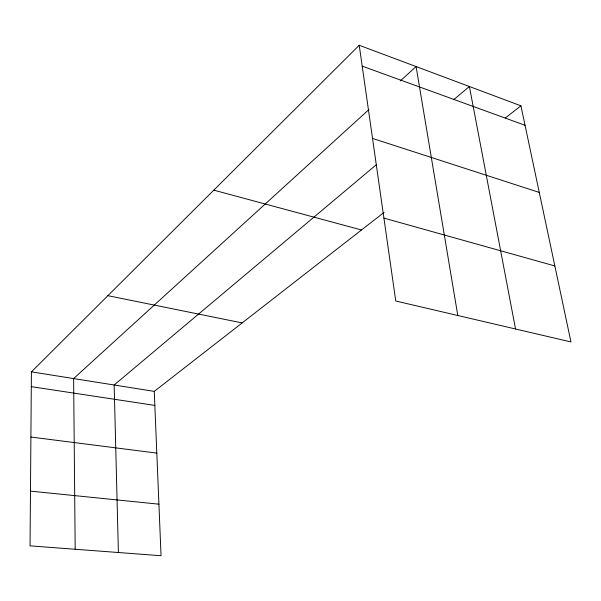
<?xml version="1.0" encoding="UTF-8"?>
<svg xmlns="http://www.w3.org/2000/svg" width="601" height="601" viewBox="0 0 601 601"><rect width="100%" height="100%" fill="white"/><g stroke="black" fill="none" stroke-linecap="round" stroke-linejoin="round"><path stroke-width="0.9" d="M359.225 45.27L395.758 301.003L570.95 341.939L520.924 105.814L359.225 45.27L31.41 371.861L30.05 545.858L161.045 555.73L154.262 391.379L384.099 212.371M368.924 109.532L73.623 378.57L75.178 549.261M400.379 80.88L416.095 66.561L457.804 315.502M376.346 164.704L114.152 385.008L118.397 552.514M453.717 99.691L469.396 86.514L515.53 328.987M505.381 117.916L520.924 105.814M30.478 491.122L158.919 504.179M30.899 437.04L156.808 453.101M31.297 386.653L154.84 405.405M31.41 371.861L154.262 391.379M107.887 295.677L242.165 322.917M213.798 190.149L361.501 229.973M383.919 218.095L554.851 265.95M372.537 138.425L539.277 192.425M362.208 66.14L525.049 125.278"/></g></svg>
